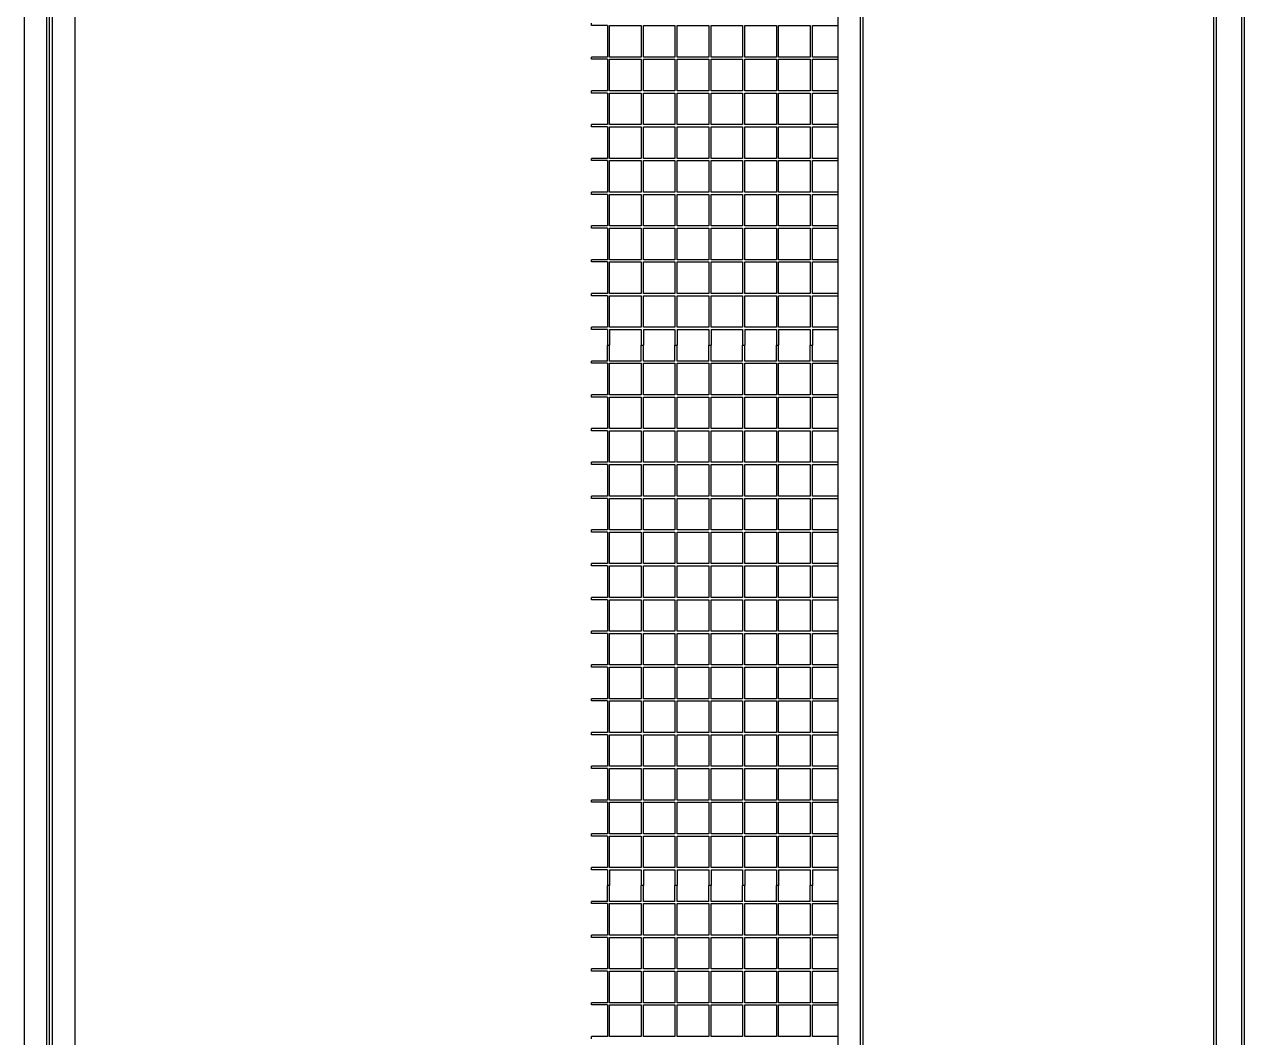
# Model space of a CAD drawing. Header units: millimetres. Extents: x -2042 to 12482, y -7966 to 2297.
# Drawn here: x 3087 to 4436, y -793 to 329 of the extents above; entities that cross this region are included whole.
import ezdxf

# ---------------------------------------------------------------- set-up
doc = ezdxf.new("R2010")
doc.units = ezdxf.units.MM

msp = doc.modelspace()

# ---------------------------------------------------------------- linework, layer by layer
at = {"linetype": 'Continuous'}
for p, q in [((4405.47, -1820.42), (4405.47, 1526.92)), ((4433.37, -1820.42), (4433.37, 1526.92)), ((3086.73, -1794.01), (3086.73, 1500.51)), ((3111.64, -1794.01), (3111.64, 1500.51)), ((3114.63, -1794.01), (3114.63, 1500.51)), ((3117.62, 1500.51), (3117.62, -1794.01)), ((3142.54, 1500.51), (3142.54, -1794.01)), ((3986.73, -1794.01), (3986.73, 1500.51)), ((4011.64, -1794.01), (4011.64, 1500.51)), ((4014.63, -1794.01), (4014.63, 1500.51)), ((4402.48, -1794.01), (4402.48, 1500.51)), ((4436.36, -1794.01), (4436.36, 1500.51)), ((3714.14, 327.42), (3714.14, 329.91)), ((3731.58, 327.42), (3714.14, 327.42)), ((3731.58, 327.42), (3731.58, 292.54)), ((3734.07, 327.42), (3768.95, 327.42)), ((3734.07, 292.54), (3734.07, 327.42)), ((3768.95, 327.42), (3768.95, 292.54)), ((3771.45, 327.42), (3806.33, 327.42)), ((3771.45, 292.54), (3771.45, 327.42)), ((3806.33, 327.42), (3806.33, 292.54)), ((3808.82, 327.42), (3843.7, 327.42)), ((3808.82, 292.54), (3808.82, 327.42)), ((3843.7, 327.42), (3843.7, 292.54)), ((3846.2, 327.42), (3881.08, 327.42)), ((3846.2, 292.54), (3846.2, 327.42)), ((3881.08, 327.42), (3881.08, 292.54)), ((3883.57, 327.42), (3918.46, 327.42)), ((3883.57, 292.54), (3883.57, 327.42)), ((3918.46, 327.42), (3918.46, 292.54)), ((3920.95, 327.42), (3955.83, 327.42)), ((3920.95, 292.54), (3920.95, 327.42)), ((3955.83, 327.42), (3955.83, 292.54)), ((3958.32, 327.42), (3986.73, 327.42)), ((3958.32, 292.54), (3958.32, 327.42)), ((3731.58, 292.54), (3714.14, 292.54)), ((3714.14, 290.05), (3714.14, 292.54)), ((3731.58, 290.05), (3714.14, 290.05)), ((3731.58, 290.05), (3731.58, 255.16)), ((3768.95, 292.54), (3734.07, 292.54)), ((3734.07, 290.05), (3768.95, 290.05)), ((3734.07, 255.16), (3734.07, 290.05)), ((3768.95, 290.05), (3768.95, 255.16)), ((3806.33, 292.54), (3771.45, 292.54)), ((3771.45, 290.05), (3806.33, 290.05)), ((3771.45, 255.16), (3771.45, 290.05)), ((3806.33, 290.05), (3806.33, 255.16)), ((3843.7, 292.54), (3808.82, 292.54)), ((3808.82, 290.05), (3843.7, 290.05)), ((3808.82, 255.16), (3808.82, 290.05)), ((3843.7, 290.05), (3843.7, 255.16)), ((3881.08, 292.54), (3846.2, 292.54)), ((3846.2, 290.05), (3881.08, 290.05)), ((3846.2, 255.16), (3846.2, 290.05)), ((3881.08, 290.05), (3881.08, 255.16)), ((3918.46, 292.54), (3883.57, 292.54)), ((3883.57, 255.16), (3883.57, 290.05)), ((3883.57, 290.05), (3918.46, 290.05)), ((3918.46, 290.05), (3918.46, 255.16)), ((3955.83, 292.54), (3920.95, 292.54)), ((3920.95, 290.05), (3955.83, 290.05)), ((3920.95, 255.16), (3920.95, 290.05)), ((3955.83, 290.05), (3955.83, 255.16)), ((3986.73, 292.54), (3958.32, 292.54)), ((3958.32, 290.05), (3986.73, 290.05)), ((3958.32, 255.16), (3958.32, 290.05)), ((3731.58, 255.16), (3714.14, 255.16)), ((3714.14, 252.67), (3714.14, 255.16)), ((3731.58, 252.67), (3714.14, 252.67)), ((3731.58, 252.67), (3731.58, 217.79)), ((3768.95, 255.16), (3734.07, 255.16)), ((3734.07, 252.67), (3768.95, 252.67)), ((3734.07, 217.79), (3734.07, 252.67)), ((3768.95, 252.67), (3768.95, 217.79)), ((3806.33, 255.16), (3771.45, 255.16)), ((3771.45, 252.67), (3806.33, 252.67)), ((3771.45, 217.79), (3771.45, 252.67)), ((3806.33, 252.67), (3806.33, 217.79)), ((3843.7, 255.16), (3808.82, 255.16)), ((3808.82, 252.67), (3843.7, 252.67)), ((3808.82, 217.79), (3808.82, 252.67)), ((3843.7, 252.67), (3843.7, 217.79)), ((3881.08, 255.16), (3846.2, 255.16)), ((3846.2, 252.67), (3881.08, 252.67)), ((3846.2, 217.79), (3846.2, 252.67)), ((3881.08, 252.67), (3881.08, 217.79)), ((3918.46, 255.16), (3883.57, 255.16)), ((3883.57, 252.67), (3918.46, 252.67)), ((3883.57, 217.79), (3883.57, 252.67)), ((3918.46, 252.67), (3918.46, 217.79)), ((3955.83, 255.16), (3920.95, 255.16)), ((3920.95, 252.67), (3955.83, 252.67)), ((3920.95, 217.79), (3920.95, 252.67)), ((3955.83, 252.67), (3955.83, 217.79)), ((3986.73, 255.16), (3958.32, 255.16)), ((3958.32, 252.67), (3986.73, 252.67)), ((3958.32, 217.79), (3958.32, 252.67)), ((3731.58, 217.79), (3714.14, 217.79)), ((3714.14, 215.29), (3714.14, 217.79)), ((3768.95, 217.79), (3734.07, 217.79)), ((3806.33, 217.79), (3771.45, 217.79)), ((3843.7, 217.79), (3808.82, 217.79)), ((3881.08, 217.79), (3846.2, 217.79)), ((3918.46, 217.79), (3883.57, 217.79)), ((3955.83, 217.79), (3920.95, 217.79)), ((3986.73, 217.79), (3958.32, 217.79)), ((3731.58, 215.29), (3714.14, 215.29)), ((3731.58, 215.29), (3731.58, 180.41)), ((3734.07, 215.29), (3768.95, 215.29)), ((3734.07, 180.41), (3734.07, 215.29)), ((3768.95, 215.29), (3768.95, 180.41)), ((3771.45, 215.29), (3806.33, 215.29)), ((3771.45, 180.41), (3771.45, 215.29)), ((3806.33, 215.29), (3806.33, 180.41)), ((3808.82, 215.29), (3843.7, 215.29)), ((3808.82, 180.41), (3808.82, 215.29)), ((3843.7, 215.29), (3843.7, 180.41)), ((3846.2, 215.29), (3881.08, 215.29)), ((3846.2, 180.41), (3846.2, 215.29)), ((3881.08, 215.29), (3881.08, 180.41)), ((3883.57, 215.29), (3918.46, 215.29)), ((3883.57, 180.41), (3883.57, 215.29)), ((3918.46, 215.29), (3918.46, 180.41)), ((3920.95, 215.29), (3955.83, 215.29)), ((3920.95, 180.41), (3920.95, 215.29)), ((3955.83, 215.29), (3955.83, 180.41)), ((3958.32, 215.29), (3986.73, 215.29)), ((3958.32, 180.41), (3958.32, 215.29)), ((3731.58, 180.41), (3714.14, 180.41)), ((3714.14, 177.92), (3714.14, 180.41)), ((3731.58, 177.92), (3714.14, 177.92)), ((3731.58, 177.92), (3731.58, 143.04)), ((3768.95, 180.41), (3734.07, 180.41)), ((3734.07, 177.92), (3768.95, 177.92)), ((3734.07, 143.04), (3734.07, 177.92)), ((3768.95, 177.92), (3768.95, 143.04)), ((3806.33, 180.41), (3771.45, 180.41)), ((3771.45, 177.92), (3806.33, 177.92)), ((3771.45, 143.04), (3771.45, 177.92)), ((3806.33, 177.92), (3806.33, 143.04)), ((3843.7, 180.41), (3808.82, 180.41)), ((3808.82, 177.92), (3843.7, 177.92)), ((3808.82, 143.04), (3808.82, 177.92)), ((3843.7, 177.92), (3843.7, 143.04)), ((3881.08, 180.41), (3846.2, 180.41)), ((3846.2, 177.92), (3881.08, 177.92)), ((3846.2, 143.04), (3846.2, 177.92)), ((3881.08, 177.92), (3881.08, 143.04)), ((3918.46, 180.41), (3883.57, 180.41)), ((3883.57, 177.92), (3918.46, 177.92)), ((3883.57, 143.04), (3883.57, 177.92)), ((3918.46, 177.92), (3918.46, 143.04)), ((3955.83, 180.41), (3920.95, 180.41)), ((3920.95, 177.92), (3955.83, 177.92)), ((3920.95, 143.04), (3920.95, 177.92)), ((3955.83, 177.92), (3955.83, 143.04)), ((3986.73, 180.41), (3958.32, 180.41)), ((3958.32, 177.92), (3986.73, 177.92)), ((3958.32, 143.04), (3958.32, 177.92)), ((3731.58, 143.04), (3714.14, 143.04)), ((3714.14, 140.54), (3714.14, 143.04)), ((3731.58, 140.54), (3714.14, 140.54)), ((3731.58, 140.54), (3731.58, 105.66)), ((3768.95, 143.04), (3734.07, 143.04)), ((3734.07, 140.54), (3768.95, 140.54)), ((3734.07, 105.66), (3734.07, 140.54)), ((3768.95, 140.54), (3768.95, 105.66)), ((3806.33, 143.04), (3771.45, 143.04)), ((3771.45, 140.54), (3806.33, 140.54)), ((3771.45, 105.66), (3771.45, 140.54)), ((3806.33, 140.54), (3806.33, 105.66)), ((3843.7, 143.04), (3808.82, 143.04)), ((3808.82, 140.54), (3843.7, 140.54)), ((3808.82, 105.66), (3808.82, 140.54)), ((3843.7, 140.54), (3843.7, 105.66)), ((3881.08, 143.04), (3846.2, 143.04)), ((3846.2, 140.54), (3881.08, 140.54)), ((3846.2, 105.66), (3846.2, 140.54)), ((3881.08, 140.54), (3881.08, 105.66)), ((3918.46, 143.04), (3883.57, 143.04)), ((3883.57, 140.54), (3918.46, 140.54)), ((3883.57, 105.66), (3883.57, 140.54)), ((3918.46, 140.54), (3918.46, 105.66)), ((3955.83, 143.04), (3920.95, 143.04)), ((3920.95, 140.54), (3955.83, 140.54)), ((3920.95, 105.66), (3920.95, 140.54)), ((3955.83, 140.54), (3955.83, 105.66)), ((3986.73, 143.04), (3958.32, 143.04)), ((3958.32, 140.54), (3986.73, 140.54)), ((3958.32, 105.66), (3958.32, 140.54)), ((3731.58, 105.66), (3714.14, 105.66)), ((3714.14, 103.17), (3714.14, 105.66)), ((3731.58, 103.17), (3714.14, 103.17)), ((3731.58, 103.17), (3731.58, 68.28)), ((3768.95, 105.66), (3734.07, 105.66)), ((3734.07, 103.17), (3768.95, 103.17)), ((3734.07, 68.28), (3734.07, 103.17)), ((3768.95, 103.17), (3768.95, 68.28)), ((3806.33, 105.66), (3771.45, 105.66)), ((3771.45, 103.17), (3806.33, 103.17)), ((3771.45, 68.28), (3771.45, 103.17)), ((3806.33, 103.17), (3806.33, 68.28)), ((3843.7, 105.66), (3808.82, 105.66)), ((3808.82, 103.17), (3843.7, 103.17)), ((3808.82, 68.28), (3808.82, 103.17)), ((3843.7, 103.17), (3843.7, 68.28)), ((3881.08, 105.66), (3846.2, 105.66)), ((3846.2, 103.17), (3881.08, 103.17)), ((3846.2, 68.28), (3846.2, 103.17)), ((3881.08, 103.17), (3881.08, 68.28)), ((3918.46, 105.66), (3883.57, 105.66)), ((3883.57, 103.17), (3918.46, 103.17)), ((3883.57, 68.28), (3883.57, 103.17)), ((3918.46, 103.17), (3918.46, 68.28)), ((3955.83, 105.66), (3920.95, 105.66)), ((3920.95, 103.17), (3955.83, 103.17)), ((3920.95, 68.28), (3920.95, 103.17)), ((3955.83, 103.17), (3955.83, 68.28)), ((3986.73, 105.66), (3958.32, 105.66)), ((3958.32, 103.17), (3986.73, 103.17)), ((3958.32, 68.28), (3958.32, 103.17)), ((3731.58, 68.28), (3714.14, 68.28)), ((3714.14, 65.79), (3714.14, 68.28)), ((3768.95, 68.28), (3734.07, 68.28)), ((3806.33, 68.28), (3771.45, 68.28)), ((3843.7, 68.28), (3808.82, 68.28)), ((3881.08, 68.28), (3846.2, 68.28)), ((3918.46, 68.28), (3883.57, 68.28)), ((3955.83, 68.28), (3920.95, 68.28)), ((3986.73, 68.28), (3958.32, 68.28)), ((3731.58, 65.79), (3714.14, 65.79)), ((3731.58, 65.79), (3731.58, 30.91)), ((3734.07, 65.79), (3768.95, 65.79)), ((3734.07, 30.91), (3734.07, 65.79)), ((3768.95, 65.79), (3768.95, 30.91)), ((3771.45, 65.79), (3806.33, 65.79)), ((3771.45, 30.91), (3771.45, 65.79)), ((3806.33, 65.79), (3806.33, 30.91)), ((3808.82, 65.79), (3843.7, 65.79)), ((3808.82, 30.91), (3808.82, 65.79)), ((3843.7, 65.79), (3843.7, 30.91)), ((3846.2, 65.79), (3881.08, 65.79)), ((3846.2, 30.91), (3846.2, 65.79)), ((3881.08, 65.79), (3881.08, 30.91)), ((3883.57, 65.79), (3918.46, 65.79)), ((3883.57, 30.91), (3883.57, 65.79)), ((3918.46, 65.79), (3918.46, 30.91)), ((3920.95, 65.79), (3955.83, 65.79)), ((3920.95, 30.91), (3920.95, 65.79)), ((3955.83, 65.79), (3955.83, 30.91)), ((3958.32, 65.79), (3986.73, 65.79)), ((3958.32, 30.91), (3958.32, 65.79)), ((3731.58, 30.91), (3714.14, 30.91)), ((3714.14, 28.42), (3714.14, 30.91)), ((3731.58, 28.42), (3714.14, 28.42)), ((3731.58, 28.42), (3731.58, -6.47)), ((3768.95, 30.91), (3734.07, 30.91)), ((3734.07, 28.42), (3768.95, 28.42)), ((3734.07, -6.47), (3734.07, 28.42)), ((3768.95, 28.42), (3768.95, -6.47)), ((3806.33, 30.91), (3771.45, 30.91)), ((3771.45, 28.42), (3806.33, 28.42)), ((3771.45, -6.47), (3771.45, 28.42)), ((3806.33, 28.42), (3806.33, -6.47)), ((3843.7, 30.91), (3808.82, 30.91)), ((3808.82, 28.42), (3843.7, 28.42)), ((3808.82, -6.47), (3808.82, 28.42)), ((3843.7, 28.42), (3843.7, -6.47)), ((3881.08, 30.91), (3846.2, 30.91)), ((3846.2, 28.42), (3881.08, 28.42)), ((3846.2, -6.47), (3846.2, 28.42)), ((3881.08, 28.42), (3881.08, -6.47)), ((3918.46, 30.91), (3883.57, 30.91)), ((3883.57, 28.42), (3918.46, 28.42)), ((3883.57, -6.47), (3883.57, 28.42)), ((3918.46, 28.42), (3918.46, -6.47)), ((3955.83, 30.91), (3920.95, 30.91)), ((3920.95, 28.42), (3955.83, 28.42)), ((3920.95, -6.47), (3920.95, 28.42)), ((3955.83, 28.42), (3955.83, -6.47)), ((3986.73, 30.91), (3958.32, 30.91)), ((3958.32, 28.42), (3986.73, 28.42)), ((3958.32, -6.47), (3958.32, 28.42)), ((3731.58, -6.47), (3714.14, -6.47)), ((3714.14, -8.96), (3714.14, -6.47)), ((3731.58, -8.96), (3714.14, -8.96)), ((3731.58, -8.96), (3731.58, -26.4)), ((3768.95, -6.47), (3734.07, -6.47)), ((3734.07, -8.96), (3734.07, -26.4)), ((3734.07, -8.96), (3768.95, -8.96)), ((3768.95, -8.96), (3768.95, -26.4)), ((3806.33, -6.47), (3771.45, -6.47)), ((3771.45, -8.96), (3806.33, -8.96)), ((3771.45, -8.96), (3771.45, -26.4)), ((3806.33, -8.96), (3806.33, -26.4)), ((3843.7, -6.47), (3808.82, -6.47)), ((3808.82, -8.96), (3808.82, -26.4)), ((3808.82, -8.96), (3843.7, -8.96)), ((3843.7, -8.96), (3843.7, -26.4)), ((3881.08, -6.47), (3846.2, -6.47)), ((3846.2, -8.96), (3846.2, -26.4)), ((3846.2, -8.96), (3881.08, -8.96)), ((3881.08, -8.96), (3881.08, -26.4)), ((3918.46, -6.47), (3883.57, -6.47)), ((3883.57, -8.96), (3918.46, -8.96)), ((3883.57, -8.96), (3883.57, -26.4)), ((3918.46, -8.96), (3918.46, -26.4)), ((3955.83, -6.47), (3920.95, -6.47)), ((3920.95, -8.96), (3955.83, -8.96)), ((3920.95, -8.96), (3920.95, -26.4)), ((3955.83, -8.96), (3955.83, -26.4)), ((3986.73, -6.47), (3958.32, -6.47)), ((3958.32, -8.96), (3958.32, -26.4)), ((3958.32, -8.96), (3986.73, -8.96)), ((3731.58, -43.84), (3731.58, -26.4)), ((3731.58, -26.4), (3734.07, -26.4)), ((3734.07, -43.84), (3734.07, -26.4)), ((3768.95, -43.84), (3768.95, -26.4)), ((3768.95, -26.4), (3771.45, -26.4)), ((3771.45, -43.84), (3771.45, -26.4)), ((3806.33, -43.84), (3806.33, -26.4)), ((3806.33, -26.4), (3808.82, -26.4)), ((3808.82, -43.84), (3808.82, -26.4)), ((3843.7, -43.84), (3843.7, -26.4)), ((3843.7, -26.4), (3846.2, -26.4)), ((3846.2, -43.84), (3846.2, -26.4)), ((3881.08, -43.84), (3881.08, -26.4)), ((3881.08, -26.4), (3883.57, -26.4)), ((3883.57, -43.84), (3883.57, -26.4)), ((3918.46, -43.84), (3918.46, -26.4)), ((3918.46, -26.4), (3920.95, -26.4)), ((3920.95, -43.84), (3920.95, -26.4)), ((3955.83, -43.84), (3955.83, -26.4)), ((3955.83, -26.4), (3958.32, -26.4)), ((3958.32, -43.84), (3958.32, -26.4)), ((3714.14, -46.33), (3714.14, -43.84)), ((3731.58, -43.84), (3714.14, -43.84)), ((3731.58, -46.33), (3714.14, -46.33)), ((3731.58, -46.33), (3731.58, -81.22)), ((3768.95, -43.84), (3734.07, -43.84)), ((3734.07, -46.33), (3768.95, -46.33)), ((3734.07, -81.22), (3734.07, -46.33)), ((3768.95, -46.33), (3768.95, -81.22)), ((3806.33, -43.84), (3771.45, -43.84)), ((3771.45, -81.22), (3771.45, -46.33)), ((3771.45, -46.33), (3806.33, -46.33)), ((3806.33, -46.33), (3806.33, -81.22)), ((3843.7, -43.84), (3808.82, -43.84)), ((3808.82, -46.33), (3843.7, -46.33)), ((3808.82, -81.22), (3808.82, -46.33)), ((3843.7, -46.33), (3843.7, -81.22)), ((3881.08, -43.84), (3846.2, -43.84)), ((3846.2, -46.33), (3881.08, -46.33)), ((3846.2, -81.22), (3846.2, -46.33)), ((3881.08, -46.33), (3881.08, -81.22)), ((3918.46, -43.84), (3883.57, -43.84)), ((3883.57, -46.33), (3918.46, -46.33)), ((3883.57, -81.22), (3883.57, -46.33)), ((3918.46, -46.33), (3918.46, -81.22)), ((3955.83, -43.84), (3920.95, -43.84)), ((3920.95, -46.33), (3955.83, -46.33)), ((3920.95, -81.22), (3920.95, -46.33)), ((3955.83, -46.33), (3955.83, -81.22)), ((3986.73, -43.84), (3958.32, -43.84)), ((3958.32, -46.33), (3986.73, -46.33)), ((3958.32, -81.22), (3958.32, -46.33)), ((3714.14, -83.71), (3714.14, -81.22)), ((3731.58, -81.22), (3714.14, -81.22)), ((3731.58, -83.71), (3714.14, -83.71)), ((3731.58, -83.71), (3731.58, -118.59)), ((3768.95, -81.22), (3734.07, -81.22)), ((3734.07, -83.71), (3768.95, -83.71)), ((3734.07, -118.59), (3734.07, -83.71)), ((3768.95, -83.71), (3768.95, -118.59)), ((3806.33, -81.22), (3771.45, -81.22)), ((3771.45, -83.71), (3806.33, -83.71)), ((3771.45, -118.59), (3771.45, -83.71)), ((3806.33, -83.71), (3806.33, -118.59)), ((3843.7, -81.22), (3808.82, -81.22)), ((3808.82, -83.71), (3843.7, -83.71)), ((3808.82, -118.59), (3808.82, -83.71)), ((3843.7, -83.71), (3843.7, -118.59)), ((3881.08, -81.22), (3846.2, -81.22)), ((3846.2, -83.71), (3881.08, -83.71)), ((3846.2, -118.59), (3846.2, -83.71)), ((3881.08, -83.71), (3881.08, -118.59)), ((3918.46, -81.22), (3883.57, -81.22)), ((3883.57, -83.71), (3918.46, -83.71)), ((3883.57, -118.59), (3883.57, -83.71)), ((3918.46, -83.71), (3918.46, -118.59)), ((3955.83, -81.22), (3920.95, -81.22)), ((3920.95, -83.71), (3955.83, -83.71)), ((3920.95, -118.59), (3920.95, -83.71)), ((3955.83, -83.71), (3955.83, -118.59)), ((3986.73, -81.22), (3958.32, -81.22)), ((3958.32, -83.71), (3986.73, -83.71)), ((3958.32, -118.59), (3958.32, -83.71)), ((3714.14, -121.08), (3714.14, -118.59)), ((3731.58, -118.59), (3714.14, -118.59)), ((3731.58, -121.08), (3714.14, -121.08)), ((3731.58, -121.08), (3731.58, -155.97)), ((3768.95, -118.59), (3734.07, -118.59)), ((3734.07, -121.08), (3768.95, -121.08)), ((3734.07, -155.97), (3734.07, -121.08)), ((3768.95, -121.08), (3768.95, -155.97)), ((3806.33, -118.59), (3771.45, -118.59)), ((3771.45, -121.08), (3806.33, -121.08)), ((3771.45, -155.97), (3771.45, -121.08)), ((3806.33, -121.08), (3806.33, -155.97)), ((3843.7, -118.59), (3808.82, -118.59)), ((3808.82, -121.08), (3843.7, -121.08)), ((3808.82, -155.97), (3808.82, -121.08)), ((3843.7, -121.08), (3843.7, -155.97)), ((3881.08, -118.59), (3846.2, -118.59)), ((3846.2, -121.08), (3881.08, -121.08)), ((3846.2, -155.97), (3846.2, -121.08)), ((3881.08, -121.08), (3881.08, -155.97)), ((3918.46, -118.59), (3883.57, -118.59)), ((3883.57, -121.08), (3918.46, -121.08)), ((3883.57, -155.97), (3883.57, -121.08)), ((3918.46, -121.08), (3918.46, -155.97)), ((3955.83, -118.59), (3920.95, -118.59)), ((3920.95, -121.08), (3955.83, -121.08)), ((3920.95, -155.97), (3920.95, -121.08)), ((3955.83, -121.08), (3955.83, -155.97)), ((3986.73, -118.59), (3958.32, -118.59)), ((3958.32, -121.08), (3986.73, -121.08)), ((3958.32, -155.97), (3958.32, -121.08)), ((3714.14, -158.46), (3714.14, -155.97)), ((3731.58, -155.97), (3714.14, -155.97)), ((3731.58, -158.46), (3714.14, -158.46)), ((3731.58, -158.46), (3731.58, -193.34)), ((3768.95, -155.97), (3734.07, -155.97)), ((3734.07, -158.46), (3768.95, -158.46)), ((3734.07, -193.34), (3734.07, -158.46)), ((3768.95, -158.46), (3768.95, -193.34)), ((3806.33, -155.97), (3771.45, -155.97)), ((3771.45, -158.46), (3806.33, -158.46)), ((3771.45, -193.34), (3771.45, -158.46)), ((3806.33, -158.46), (3806.33, -193.34)), ((3843.7, -155.97), (3808.82, -155.97)), ((3808.82, -158.46), (3843.7, -158.46)), ((3808.82, -193.34), (3808.82, -158.46)), ((3843.7, -158.46), (3843.7, -193.34)), ((3881.08, -155.97), (3846.2, -155.97)), ((3846.2, -158.46), (3881.08, -158.46)), ((3846.2, -193.34), (3846.2, -158.46)), ((3881.08, -158.46), (3881.08, -193.34)), ((3918.46, -155.97), (3883.57, -155.97)), ((3883.57, -158.46), (3918.46, -158.46)), ((3883.57, -193.34), (3883.57, -158.46)), ((3918.46, -158.46), (3918.46, -193.34)), ((3955.83, -155.97), (3920.95, -155.97)), ((3920.95, -158.46), (3955.83, -158.46)), ((3920.95, -193.34), (3920.95, -158.46)), ((3955.83, -158.46), (3955.83, -193.34)), ((3986.73, -155.97), (3958.32, -155.97)), ((3958.32, -158.46), (3986.73, -158.46)), ((3958.32, -193.34), (3958.32, -158.46)), ((3714.14, -195.83), (3714.14, -193.34)), ((3731.58, -193.34), (3714.14, -193.34)), ((3731.58, -195.83), (3714.14, -195.83)), ((3731.58, -195.83), (3731.58, -230.72)), ((3768.95, -193.34), (3734.07, -193.34)), ((3734.07, -195.83), (3768.95, -195.83)), ((3734.07, -230.72), (3734.07, -195.83)), ((3768.95, -195.83), (3768.95, -230.72)), ((3806.33, -193.34), (3771.45, -193.34)), ((3771.45, -195.83), (3806.33, -195.83)), ((3771.45, -230.72), (3771.45, -195.83)), ((3806.33, -195.83), (3806.33, -230.72)), ((3843.7, -193.34), (3808.82, -193.34)), ((3808.82, -195.83), (3843.7, -195.83)), ((3808.82, -230.72), (3808.82, -195.83)), ((3843.7, -195.83), (3843.7, -230.72)), ((3881.08, -193.34), (3846.2, -193.34)), ((3846.2, -195.83), (3881.08, -195.83)), ((3846.2, -230.72), (3846.2, -195.83)), ((3881.08, -195.83), (3881.08, -230.72)), ((3918.46, -193.34), (3883.57, -193.34)), ((3883.57, -195.83), (3918.46, -195.83)), ((3883.57, -230.72), (3883.57, -195.83)), ((3918.46, -195.83), (3918.46, -230.72)), ((3955.83, -193.34), (3920.95, -193.34)), ((3920.95, -195.83), (3955.83, -195.83)), ((3920.95, -230.72), (3920.95, -195.83)), ((3955.83, -195.83), (3955.83, -230.72)), ((3986.73, -193.34), (3958.32, -193.34)), ((3958.32, -195.83), (3986.73, -195.83)), ((3958.32, -230.72), (3958.32, -195.83)), ((3714.14, -233.21), (3714.14, -230.72)), ((3731.58, -230.72), (3714.14, -230.72)), ((3731.58, -233.21), (3714.14, -233.21)), ((3731.58, -233.21), (3731.58, -268.09)), ((3768.95, -230.72), (3734.07, -230.72)), ((3734.07, -233.21), (3768.95, -233.21)), ((3734.07, -268.09), (3734.07, -233.21)), ((3768.95, -233.21), (3768.95, -268.09)), ((3806.33, -230.72), (3771.45, -230.72)), ((3771.45, -233.21), (3806.33, -233.21)), ((3771.45, -268.09), (3771.45, -233.21)), ((3806.33, -233.21), (3806.33, -268.09)), ((3843.7, -230.72), (3808.82, -230.72)), ((3808.82, -233.21), (3843.7, -233.21)), ((3808.82, -268.09), (3808.82, -233.21)), ((3843.7, -233.21), (3843.7, -268.09)), ((3881.08, -230.72), (3846.2, -230.72)), ((3846.2, -233.21), (3881.08, -233.21)), ((3846.2, -268.09), (3846.2, -233.21)), ((3881.08, -233.21), (3881.08, -268.09)), ((3918.46, -230.72), (3883.57, -230.72)), ((3883.57, -233.21), (3918.46, -233.21)), ((3883.57, -268.09), (3883.57, -233.21)), ((3918.46, -233.21), (3918.46, -268.09)), ((3955.83, -230.72), (3920.95, -230.72)), ((3920.95, -233.21), (3955.83, -233.21)), ((3920.95, -268.09), (3920.95, -233.21)), ((3955.83, -233.21), (3955.83, -268.09)), ((3986.73, -230.72), (3958.32, -230.72)), ((3958.32, -233.21), (3986.73, -233.21)), ((3958.32, -268.09), (3958.32, -233.21)), ((3714.14, -270.59), (3714.14, -268.09)), ((3731.58, -268.09), (3714.14, -268.09)), ((3768.95, -268.09), (3734.07, -268.09)), ((3806.33, -268.09), (3771.45, -268.09)), ((3843.7, -268.09), (3808.82, -268.09)), ((3881.08, -268.09), (3846.2, -268.09)), ((3918.46, -268.09), (3883.57, -268.09)), ((3955.83, -268.09), (3920.95, -268.09)), ((3986.73, -268.09), (3958.32, -268.09)), ((3731.58, -270.59), (3714.14, -270.59)), ((3731.58, -270.59), (3731.58, -305.47)), ((3734.07, -270.59), (3768.95, -270.59)), ((3734.07, -305.47), (3734.07, -270.59)), ((3768.95, -270.59), (3768.95, -305.47)), ((3771.45, -270.59), (3806.33, -270.59)), ((3771.45, -305.47), (3771.45, -270.59)), ((3806.33, -270.59), (3806.33, -305.47)), ((3808.82, -270.59), (3843.7, -270.59)), ((3808.82, -305.47), (3808.82, -270.59)), ((3843.7, -270.59), (3843.7, -305.47)), ((3846.2, -270.59), (3881.08, -270.59)), ((3846.2, -305.47), (3846.2, -270.59)), ((3881.08, -270.59), (3881.08, -305.47)), ((3883.57, -270.59), (3918.46, -270.59)), ((3883.57, -305.47), (3883.57, -270.59)), ((3918.46, -270.59), (3918.46, -305.47)), ((3920.95, -270.59), (3955.83, -270.59)), ((3920.95, -305.47), (3920.95, -270.59)), ((3955.83, -270.59), (3955.83, -305.47)), ((3958.32, -270.59), (3986.73, -270.59)), ((3958.32, -305.47), (3958.32, -270.59)), ((3714.14, -307.96), (3714.14, -305.47)), ((3731.58, -305.47), (3714.14, -305.47)), ((3731.58, -307.96), (3714.14, -307.96)), ((3731.58, -307.96), (3731.58, -342.84)), ((3768.95, -305.47), (3734.07, -305.47)), ((3734.07, -307.96), (3768.95, -307.96)), ((3734.07, -342.84), (3734.07, -307.96)), ((3768.95, -307.96), (3768.95, -342.84)), ((3806.33, -305.47), (3771.45, -305.47)), ((3771.45, -307.96), (3806.33, -307.96)), ((3771.45, -342.84), (3771.45, -307.96)), ((3806.33, -307.96), (3806.33, -342.84)), ((3843.7, -305.47), (3808.82, -305.47)), ((3808.82, -307.96), (3843.7, -307.96)), ((3808.82, -342.84), (3808.82, -307.96)), ((3843.7, -307.96), (3843.7, -342.84)), ((3881.08, -305.47), (3846.2, -305.47)), ((3846.2, -307.96), (3881.08, -307.96)), ((3846.2, -342.84), (3846.2, -307.96)), ((3881.08, -307.96), (3881.08, -342.84)), ((3918.46, -305.47), (3883.57, -305.47)), ((3883.57, -307.96), (3918.46, -307.96)), ((3883.57, -342.84), (3883.57, -307.96)), ((3918.46, -307.96), (3918.46, -342.84)), ((3955.83, -305.47), (3920.95, -305.47)), ((3920.95, -307.96), (3955.83, -307.96)), ((3920.95, -342.84), (3920.95, -307.96)), ((3955.83, -307.96), (3955.83, -342.84)), ((3986.73, -305.47), (3958.32, -305.47)), ((3958.32, -307.96), (3986.73, -307.96)), ((3958.32, -342.84), (3958.32, -307.96)), ((3714.14, -345.34), (3714.14, -342.84)), ((3731.58, -342.84), (3714.14, -342.84)), ((3731.58, -345.34), (3714.14, -345.34)), ((3731.58, -345.34), (3731.58, -380.22)), ((3768.95, -342.84), (3734.07, -342.84)), ((3734.07, -345.34), (3768.95, -345.34)), ((3734.07, -380.22), (3734.07, -345.34)), ((3768.95, -345.34), (3768.95, -380.22)), ((3806.33, -342.84), (3771.45, -342.84)), ((3771.45, -345.34), (3806.33, -345.34)), ((3771.45, -380.22), (3771.45, -345.34)), ((3806.33, -345.34), (3806.33, -380.22)), ((3843.7, -342.84), (3808.82, -342.84)), ((3808.82, -345.34), (3843.7, -345.34)), ((3808.82, -380.22), (3808.82, -345.34)), ((3843.7, -345.34), (3843.7, -380.22)), ((3881.08, -342.84), (3846.2, -342.84)), ((3846.2, -345.34), (3881.08, -345.34)), ((3846.2, -380.22), (3846.2, -345.34)), ((3881.08, -345.34), (3881.08, -380.22)), ((3918.46, -342.84), (3883.57, -342.84)), ((3883.57, -345.34), (3918.46, -345.34)), ((3883.57, -380.22), (3883.57, -345.34)), ((3918.46, -345.34), (3918.46, -380.22)), ((3955.83, -342.84), (3920.95, -342.84)), ((3920.95, -345.34), (3955.83, -345.34)), ((3920.95, -380.22), (3920.95, -345.34)), ((3955.83, -345.34), (3955.83, -380.22)), ((3986.73, -342.84), (3958.32, -342.84)), ((3958.32, -345.34), (3986.73, -345.34)), ((3958.32, -380.22), (3958.32, -345.34)), ((3714.14, -382.71), (3714.14, -380.22)), ((3731.58, -380.22), (3714.14, -380.22)), ((3731.58, -382.71), (3714.14, -382.71)), ((3731.58, -382.71), (3731.58, -417.6)), ((3768.95, -380.22), (3734.07, -380.22)), ((3734.07, -382.71), (3768.95, -382.71)), ((3734.07, -417.6), (3734.07, -382.71)), ((3768.95, -382.71), (3768.95, -417.6)), ((3806.33, -380.22), (3771.45, -380.22)), ((3771.45, -382.71), (3806.33, -382.71)), ((3771.45, -417.6), (3771.45, -382.71)), ((3806.33, -382.71), (3806.33, -417.6)), ((3843.7, -380.22), (3808.82, -380.22)), ((3808.82, -417.6), (3808.82, -382.71)), ((3808.82, -382.71), (3843.7, -382.71)), ((3843.7, -382.71), (3843.7, -417.6)), ((3881.08, -380.22), (3846.2, -380.22)), ((3846.2, -382.71), (3881.08, -382.71)), ((3846.2, -417.6), (3846.2, -382.71)), ((3881.08, -382.71), (3881.08, -417.6)), ((3918.46, -380.22), (3883.57, -380.22)), ((3883.57, -382.71), (3918.46, -382.71)), ((3883.57, -417.6), (3883.57, -382.71)), ((3918.46, -382.71), (3918.46, -417.6)), ((3955.83, -380.22), (3920.95, -380.22)), ((3920.95, -382.71), (3955.83, -382.71)), ((3920.95, -417.6), (3920.95, -382.71)), ((3955.83, -382.71), (3955.83, -417.6)), ((3986.73, -380.22), (3958.32, -380.22)), ((3958.32, -382.71), (3986.73, -382.71)), ((3958.32, -417.6), (3958.32, -382.71)), ((3714.14, -420.09), (3714.14, -417.6)), ((3731.58, -417.6), (3714.14, -417.6)), ((3768.95, -417.6), (3734.07, -417.6)), ((3806.33, -417.6), (3771.45, -417.6)), ((3843.7, -417.6), (3808.82, -417.6)), ((3881.08, -417.6), (3846.2, -417.6)), ((3918.46, -417.6), (3883.57, -417.6)), ((3955.83, -417.6), (3920.95, -417.6)), ((3986.73, -417.6), (3958.32, -417.6)), ((3731.58, -420.09), (3714.14, -420.09)), ((3731.58, -420.09), (3731.58, -454.97)), ((3734.07, -420.09), (3768.95, -420.09)), ((3734.07, -454.97), (3734.07, -420.09)), ((3768.95, -420.09), (3768.95, -454.97)), ((3771.45, -420.09), (3806.33, -420.09)), ((3771.45, -454.97), (3771.45, -420.09)), ((3806.33, -420.09), (3806.33, -454.97)), ((3808.82, -420.09), (3843.7, -420.09)), ((3808.82, -454.97), (3808.82, -420.09)), ((3843.7, -420.09), (3843.7, -454.97)), ((3846.2, -420.09), (3881.08, -420.09)), ((3846.2, -454.97), (3846.2, -420.09)), ((3881.08, -420.09), (3881.08, -454.97)), ((3883.57, -420.09), (3918.46, -420.09)), ((3883.57, -454.97), (3883.57, -420.09)), ((3918.46, -420.09), (3918.46, -454.97)), ((3920.95, -420.09), (3955.83, -420.09)), ((3920.95, -454.97), (3920.95, -420.09)), ((3955.83, -420.09), (3955.83, -454.97)), ((3958.32, -420.09), (3986.73, -420.09)), ((3958.32, -454.97), (3958.32, -420.09)), ((3714.14, -457.46), (3714.14, -454.97)), ((3731.58, -454.97), (3714.14, -454.97)), ((3731.58, -457.46), (3714.14, -457.46)), ((3731.58, -457.46), (3731.58, -492.35)), ((3768.95, -454.97), (3734.07, -454.97)), ((3734.07, -457.46), (3768.95, -457.46)), ((3734.07, -492.35), (3734.07, -457.46)), ((3768.95, -457.46), (3768.95, -492.35)), ((3806.33, -454.97), (3771.45, -454.97)), ((3771.45, -457.46), (3806.33, -457.46)), ((3771.45, -492.35), (3771.45, -457.46)), ((3806.33, -457.46), (3806.33, -492.35)), ((3843.7, -454.97), (3808.82, -454.97)), ((3808.82, -457.46), (3843.7, -457.46)), ((3808.82, -492.35), (3808.82, -457.46)), ((3843.7, -457.46), (3843.7, -492.35)), ((3881.08, -454.97), (3846.2, -454.97)), ((3846.2, -457.46), (3881.08, -457.46)), ((3846.2, -492.35), (3846.2, -457.46)), ((3881.08, -457.46), (3881.08, -492.35)), ((3918.46, -454.97), (3883.57, -454.97)), ((3883.57, -457.46), (3918.46, -457.46)), ((3883.57, -492.35), (3883.57, -457.46)), ((3918.46, -457.46), (3918.46, -492.35)), ((3955.83, -454.97), (3920.95, -454.97)), ((3920.95, -457.46), (3955.83, -457.46)), ((3920.95, -492.35), (3920.95, -457.46)), ((3955.83, -457.46), (3955.83, -492.35)), ((3986.73, -454.97), (3958.32, -454.97)), ((3958.32, -457.46), (3986.73, -457.46)), ((3958.32, -492.35), (3958.32, -457.46)), ((3714.14, -494.84), (3714.14, -492.35)), ((3731.58, -492.35), (3714.14, -492.35)), ((3731.58, -494.84), (3714.14, -494.84)), ((3731.58, -494.84), (3731.58, -529.72)), ((3768.95, -492.35), (3734.07, -492.35)), ((3734.07, -494.84), (3768.95, -494.84)), ((3734.07, -529.72), (3734.07, -494.84)), ((3768.95, -494.84), (3768.95, -529.72)), ((3806.33, -492.35), (3771.45, -492.35)), ((3771.45, -494.84), (3806.33, -494.84)), ((3771.45, -529.72), (3771.45, -494.84)), ((3806.33, -494.84), (3806.33, -529.72)), ((3843.7, -492.35), (3808.82, -492.35)), ((3808.82, -494.84), (3843.7, -494.84)), ((3808.82, -529.72), (3808.82, -494.84)), ((3843.7, -494.84), (3843.7, -529.72)), ((3881.08, -492.35), (3846.2, -492.35)), ((3846.2, -494.84), (3881.08, -494.84)), ((3846.2, -529.72), (3846.2, -494.84)), ((3881.08, -494.84), (3881.08, -529.72)), ((3918.46, -492.35), (3883.57, -492.35)), ((3883.57, -494.84), (3918.46, -494.84)), ((3883.57, -529.72), (3883.57, -494.84)), ((3918.46, -494.84), (3918.46, -529.72)), ((3955.83, -492.35), (3920.95, -492.35)), ((3920.95, -494.84), (3955.83, -494.84)), ((3920.95, -529.72), (3920.95, -494.84)), ((3955.83, -494.84), (3955.83, -529.72)), ((3986.73, -492.35), (3958.32, -492.35)), ((3958.32, -494.84), (3986.73, -494.84)), ((3958.32, -529.72), (3958.32, -494.84)), ((3714.14, -532.21), (3714.14, -529.72)), ((3731.58, -529.72), (3714.14, -529.72)), ((3731.58, -532.21), (3714.14, -532.21)), ((3731.58, -532.21), (3731.58, -567.1)), ((3768.95, -529.72), (3734.07, -529.72)), ((3734.07, -532.21), (3768.95, -532.21)), ((3734.07, -567.1), (3734.07, -532.21)), ((3768.95, -532.21), (3768.95, -567.1)), ((3806.33, -529.72), (3771.45, -529.72)), ((3771.45, -532.21), (3806.33, -532.21)), ((3771.45, -567.1), (3771.45, -532.21)), ((3806.33, -532.21), (3806.33, -567.1)), ((3843.7, -529.72), (3808.82, -529.72)), ((3808.82, -567.1), (3808.82, -532.21)), ((3808.82, -532.21), (3843.7, -532.21)), ((3843.7, -532.21), (3843.7, -567.1)), ((3881.08, -529.72), (3846.2, -529.72)), ((3846.2, -532.21), (3881.08, -532.21)), ((3846.2, -567.1), (3846.2, -532.21)), ((3881.08, -532.21), (3881.08, -567.1)), ((3918.46, -529.72), (3883.57, -529.72)), ((3883.57, -532.21), (3918.46, -532.21)), ((3883.57, -567.1), (3883.57, -532.21)), ((3918.46, -532.21), (3918.46, -567.1)), ((3955.83, -529.72), (3920.95, -529.72)), ((3920.95, -532.21), (3955.83, -532.21)), ((3920.95, -567.1), (3920.95, -532.21)), ((3955.83, -532.21), (3955.83, -567.1)), ((3986.73, -529.72), (3958.32, -529.72)), ((3958.32, -532.21), (3986.73, -532.21)), ((3958.32, -567.1), (3958.32, -532.21)), ((3731.58, -567.1), (3714.14, -567.1)), ((3714.14, -569.59), (3714.14, -567.1)), ((3731.58, -569.59), (3714.14, -569.59)), ((3731.58, -569.59), (3731.58, -604.47)), ((3768.95, -567.1), (3734.07, -567.1)), ((3734.07, -569.59), (3768.95, -569.59)), ((3734.07, -604.47), (3734.07, -569.59)), ((3768.95, -569.59), (3768.95, -604.47)), ((3806.33, -567.1), (3771.45, -567.1)), ((3771.45, -569.59), (3806.33, -569.59)), ((3771.45, -604.47), (3771.45, -569.59)), ((3806.33, -569.59), (3806.33, -604.47)), ((3843.7, -567.1), (3808.82, -567.1)), ((3808.82, -569.59), (3843.7, -569.59)), ((3808.82, -604.47), (3808.82, -569.59)), ((3843.7, -569.59), (3843.7, -604.47)), ((3881.08, -567.1), (3846.2, -567.1)), ((3846.2, -569.59), (3881.08, -569.59)), ((3846.2, -604.47), (3846.2, -569.59)), ((3881.08, -569.59), (3881.08, -604.47)), ((3918.46, -567.1), (3883.57, -567.1)), ((3883.57, -569.59), (3918.46, -569.59)), ((3883.57, -604.47), (3883.57, -569.59)), ((3918.46, -569.59), (3918.46, -604.47)), ((3955.83, -567.1), (3920.95, -567.1)), ((3920.95, -569.59), (3955.83, -569.59)), ((3920.95, -604.47), (3920.95, -569.59)), ((3955.83, -569.59), (3955.83, -604.47)), ((3986.73, -567.1), (3958.32, -567.1)), ((3958.32, -569.59), (3986.73, -569.59)), ((3958.32, -604.47), (3958.32, -569.59)), ((3731.58, -604.47), (3714.14, -604.47)), ((3714.14, -606.96), (3714.14, -604.47)), ((3731.58, -606.96), (3714.14, -606.96)), ((3731.58, -606.96), (3731.58, -624.41)), ((3768.95, -604.47), (3734.07, -604.47)), ((3734.07, -606.96), (3768.95, -606.96)), ((3734.07, -606.96), (3734.07, -624.41)), ((3768.95, -606.96), (3768.95, -624.41)), ((3806.33, -604.47), (3771.45, -604.47)), ((3771.45, -606.96), (3806.33, -606.96)), ((3771.45, -606.96), (3771.45, -624.41)), ((3806.33, -606.96), (3806.33, -624.41)), ((3843.7, -604.47), (3808.82, -604.47)), ((3808.82, -606.96), (3843.7, -606.96)), ((3808.82, -606.96), (3808.82, -624.41)), ((3843.7, -606.96), (3843.7, -624.41)), ((3881.08, -604.47), (3846.2, -604.47)), ((3846.2, -606.96), (3881.08, -606.96)), ((3846.2, -606.96), (3846.2, -624.41)), ((3881.08, -606.96), (3881.08, -624.41)), ((3918.46, -604.47), (3883.57, -604.47)), ((3883.57, -606.96), (3918.46, -606.96)), ((3883.57, -606.96), (3883.57, -624.41)), ((3918.46, -606.96), (3918.46, -624.41)), ((3955.83, -604.47), (3920.95, -604.47)), ((3920.95, -606.96), (3955.83, -606.96)), ((3920.95, -606.96), (3920.95, -624.41)), ((3955.83, -606.96), (3955.83, -624.41)), ((3986.73, -604.47), (3958.32, -604.47)), ((3958.32, -606.96), (3986.73, -606.96)), ((3958.32, -606.96), (3958.32, -624.41)), ((3734.07, -624.41), (3731.58, -624.41)), ((3731.58, -641.85), (3731.58, -624.41)), ((3734.07, -641.85), (3734.07, -624.41)), ((3771.45, -624.41), (3768.95, -624.41)), ((3768.95, -641.85), (3768.95, -624.41)), ((3771.45, -641.85), (3771.45, -624.41)), ((3808.82, -624.41), (3806.33, -624.41)), ((3806.33, -641.85), (3806.33, -624.41)), ((3808.82, -641.85), (3808.82, -624.41)), ((3846.2, -624.41), (3843.7, -624.41)), ((3843.7, -641.85), (3843.7, -624.41)), ((3846.2, -641.85), (3846.2, -624.41)), ((3883.57, -624.41), (3881.08, -624.41)), ((3881.08, -641.85), (3881.08, -624.41)), ((3883.57, -641.85), (3883.57, -624.41)), ((3920.95, -624.41), (3918.46, -624.41)), ((3918.46, -641.85), (3918.46, -624.41)), ((3920.95, -641.85), (3920.95, -624.41)), ((3958.32, -624.41), (3955.83, -624.41)), ((3955.83, -641.85), (3955.83, -624.41)), ((3958.32, -641.85), (3958.32, -624.41)), ((3731.58, -641.85), (3714.14, -641.85)), ((3714.14, -644.34), (3714.14, -641.85)), ((3731.58, -644.34), (3714.14, -644.34)), ((3731.58, -644.34), (3731.58, -679.22)), ((3768.95, -641.85), (3734.07, -641.85)), ((3734.07, -644.34), (3768.95, -644.34)), ((3734.07, -679.22), (3734.07, -644.34)), ((3768.95, -644.34), (3768.95, -679.22)), ((3806.33, -641.85), (3771.45, -641.85)), ((3771.45, -644.34), (3806.33, -644.34)), ((3771.45, -679.22), (3771.45, -644.34)), ((3806.33, -644.34), (3806.33, -679.22)), ((3843.7, -641.85), (3808.82, -641.85)), ((3808.82, -644.34), (3843.7, -644.34)), ((3808.82, -679.22), (3808.82, -644.34)), ((3843.7, -644.34), (3843.7, -679.22)), ((3881.08, -641.85), (3846.2, -641.85)), ((3846.2, -644.34), (3881.08, -644.34)), ((3846.2, -679.22), (3846.2, -644.34)), ((3881.08, -644.34), (3881.08, -679.22)), ((3918.46, -641.85), (3883.57, -641.85)), ((3883.57, -644.34), (3918.46, -644.34)), ((3883.57, -679.22), (3883.57, -644.34)), ((3918.46, -644.34), (3918.46, -679.22)), ((3955.83, -641.85), (3920.95, -641.85)), ((3920.95, -644.34), (3955.83, -644.34)), ((3920.95, -679.22), (3920.95, -644.34)), ((3955.83, -644.34), (3955.83, -679.22)), ((3986.73, -641.85), (3958.32, -641.85)), ((3958.32, -644.34), (3986.73, -644.34)), ((3958.32, -679.22), (3958.32, -644.34)), ((3731.58, -679.22), (3714.14, -679.22)), ((3714.14, -681.72), (3714.14, -679.22)), ((3731.58, -681.72), (3714.14, -681.72)), ((3731.58, -681.72), (3731.58, -716.6)), ((3768.95, -679.22), (3734.07, -679.22)), ((3734.07, -681.72), (3768.95, -681.72)), ((3734.07, -716.6), (3734.07, -681.72)), ((3768.95, -681.72), (3768.95, -716.6)), ((3806.33, -679.22), (3771.45, -679.22)), ((3771.45, -681.72), (3806.33, -681.72)), ((3771.45, -716.6), (3771.45, -681.72)), ((3806.33, -681.72), (3806.33, -716.6)), ((3843.7, -679.22), (3808.82, -679.22)), ((3808.82, -681.72), (3843.7, -681.72)), ((3808.82, -716.6), (3808.82, -681.72)), ((3843.7, -681.72), (3843.7, -716.6)), ((3881.08, -679.22), (3846.2, -679.22)), ((3846.2, -681.72), (3881.08, -681.72)), ((3846.2, -716.6), (3846.2, -681.72)), ((3881.08, -681.72), (3881.08, -716.6)), ((3918.46, -679.22), (3883.57, -679.22)), ((3883.57, -681.72), (3918.46, -681.72)), ((3883.57, -716.6), (3883.57, -681.72)), ((3918.46, -681.72), (3918.46, -716.6)), ((3955.83, -679.22), (3920.95, -679.22)), ((3920.95, -681.72), (3955.83, -681.72)), ((3920.95, -716.6), (3920.95, -681.72)), ((3955.83, -681.72), (3955.83, -716.6)), ((3986.73, -679.22), (3958.32, -679.22)), ((3958.32, -681.72), (3986.73, -681.72)), ((3958.32, -716.6), (3958.32, -681.72)), ((3731.58, -716.6), (3714.14, -716.6)), ((3714.14, -719.09), (3714.14, -716.6)), ((3731.58, -719.09), (3714.14, -719.09)), ((3731.58, -719.09), (3731.58, -753.97)), ((3768.95, -716.6), (3734.07, -716.6)), ((3734.07, -719.09), (3768.95, -719.09)), ((3734.07, -753.97), (3734.07, -719.09)), ((3768.95, -719.09), (3768.95, -753.97)), ((3806.33, -716.6), (3771.45, -716.6)), ((3771.45, -719.09), (3806.33, -719.09)), ((3771.45, -753.97), (3771.45, -719.09)), ((3806.33, -719.09), (3806.33, -753.97)), ((3843.7, -716.6), (3808.82, -716.6)), ((3808.82, -719.09), (3843.7, -719.09)), ((3808.82, -753.97), (3808.82, -719.09)), ((3843.7, -719.09), (3843.7, -753.97)), ((3881.08, -716.6), (3846.2, -716.6)), ((3846.2, -719.09), (3881.08, -719.09)), ((3846.2, -753.97), (3846.2, -719.09)), ((3881.08, -719.09), (3881.08, -753.97)), ((3918.46, -716.6), (3883.57, -716.6)), ((3883.57, -719.09), (3918.46, -719.09)), ((3883.57, -753.97), (3883.57, -719.09)), ((3918.46, -719.09), (3918.46, -753.97)), ((3955.83, -716.6), (3920.95, -716.6)), ((3920.95, -719.09), (3955.83, -719.09)), ((3920.95, -753.97), (3920.95, -719.09)), ((3955.83, -719.09), (3955.83, -753.97)), ((3986.73, -716.6), (3958.32, -716.6)), ((3958.32, -719.09), (3986.73, -719.09)), ((3958.32, -753.97), (3958.32, -719.09)), ((3731.58, -753.97), (3714.14, -753.97)), ((3714.14, -756.47), (3714.14, -753.97)), ((3768.95, -753.97), (3734.07, -753.97)), ((3806.33, -753.97), (3771.45, -753.97)), ((3843.7, -753.97), (3808.82, -753.97)), ((3881.08, -753.97), (3846.2, -753.97)), ((3918.46, -753.97), (3883.57, -753.97)), ((3955.83, -753.97), (3920.95, -753.97)), ((3986.73, -753.97), (3958.32, -753.97)), ((3731.58, -756.47), (3714.14, -756.47)), ((3731.58, -756.47), (3731.58, -791.35)), ((3734.07, -756.47), (3768.95, -756.47)), ((3734.07, -791.35), (3734.07, -756.47)), ((3768.95, -756.47), (3768.95, -791.35)), ((3771.45, -756.47), (3806.33, -756.47)), ((3771.45, -791.35), (3771.45, -756.47)), ((3806.33, -756.47), (3806.33, -791.35)), ((3808.82, -756.47), (3843.7, -756.47)), ((3808.82, -791.35), (3808.82, -756.47)), ((3843.7, -756.47), (3843.7, -791.35)), ((3846.2, -756.47), (3881.08, -756.47)), ((3846.2, -791.35), (3846.2, -756.47)), ((3881.08, -756.47), (3881.08, -791.35)), ((3883.57, -756.47), (3918.46, -756.47)), ((3883.57, -791.35), (3883.57, -756.47)), ((3918.46, -756.47), (3918.46, -791.35)), ((3920.95, -756.47), (3955.83, -756.47)), ((3920.95, -791.35), (3920.95, -756.47)), ((3955.83, -756.47), (3955.83, -791.35)), ((3958.32, -756.47), (3986.73, -756.47)), ((3958.32, -791.35), (3958.32, -756.47)), ((3731.58, -791.35), (3714.14, -791.35)), ((3714.14, -793.84), (3714.14, -791.35)), ((3768.95, -791.35), (3734.07, -791.35)), ((3806.33, -791.35), (3771.45, -791.35)), ((3843.7, -791.35), (3808.82, -791.35)), ((3881.08, -791.35), (3846.2, -791.35)), ((3918.46, -791.35), (3883.57, -791.35)), ((3955.83, -791.35), (3920.95, -791.35)), ((3986.73, -791.35), (3958.32, -791.35))]:
    msp.add_line(p, q, dxfattribs=at)

doc.saveas('drawing.dxf')
